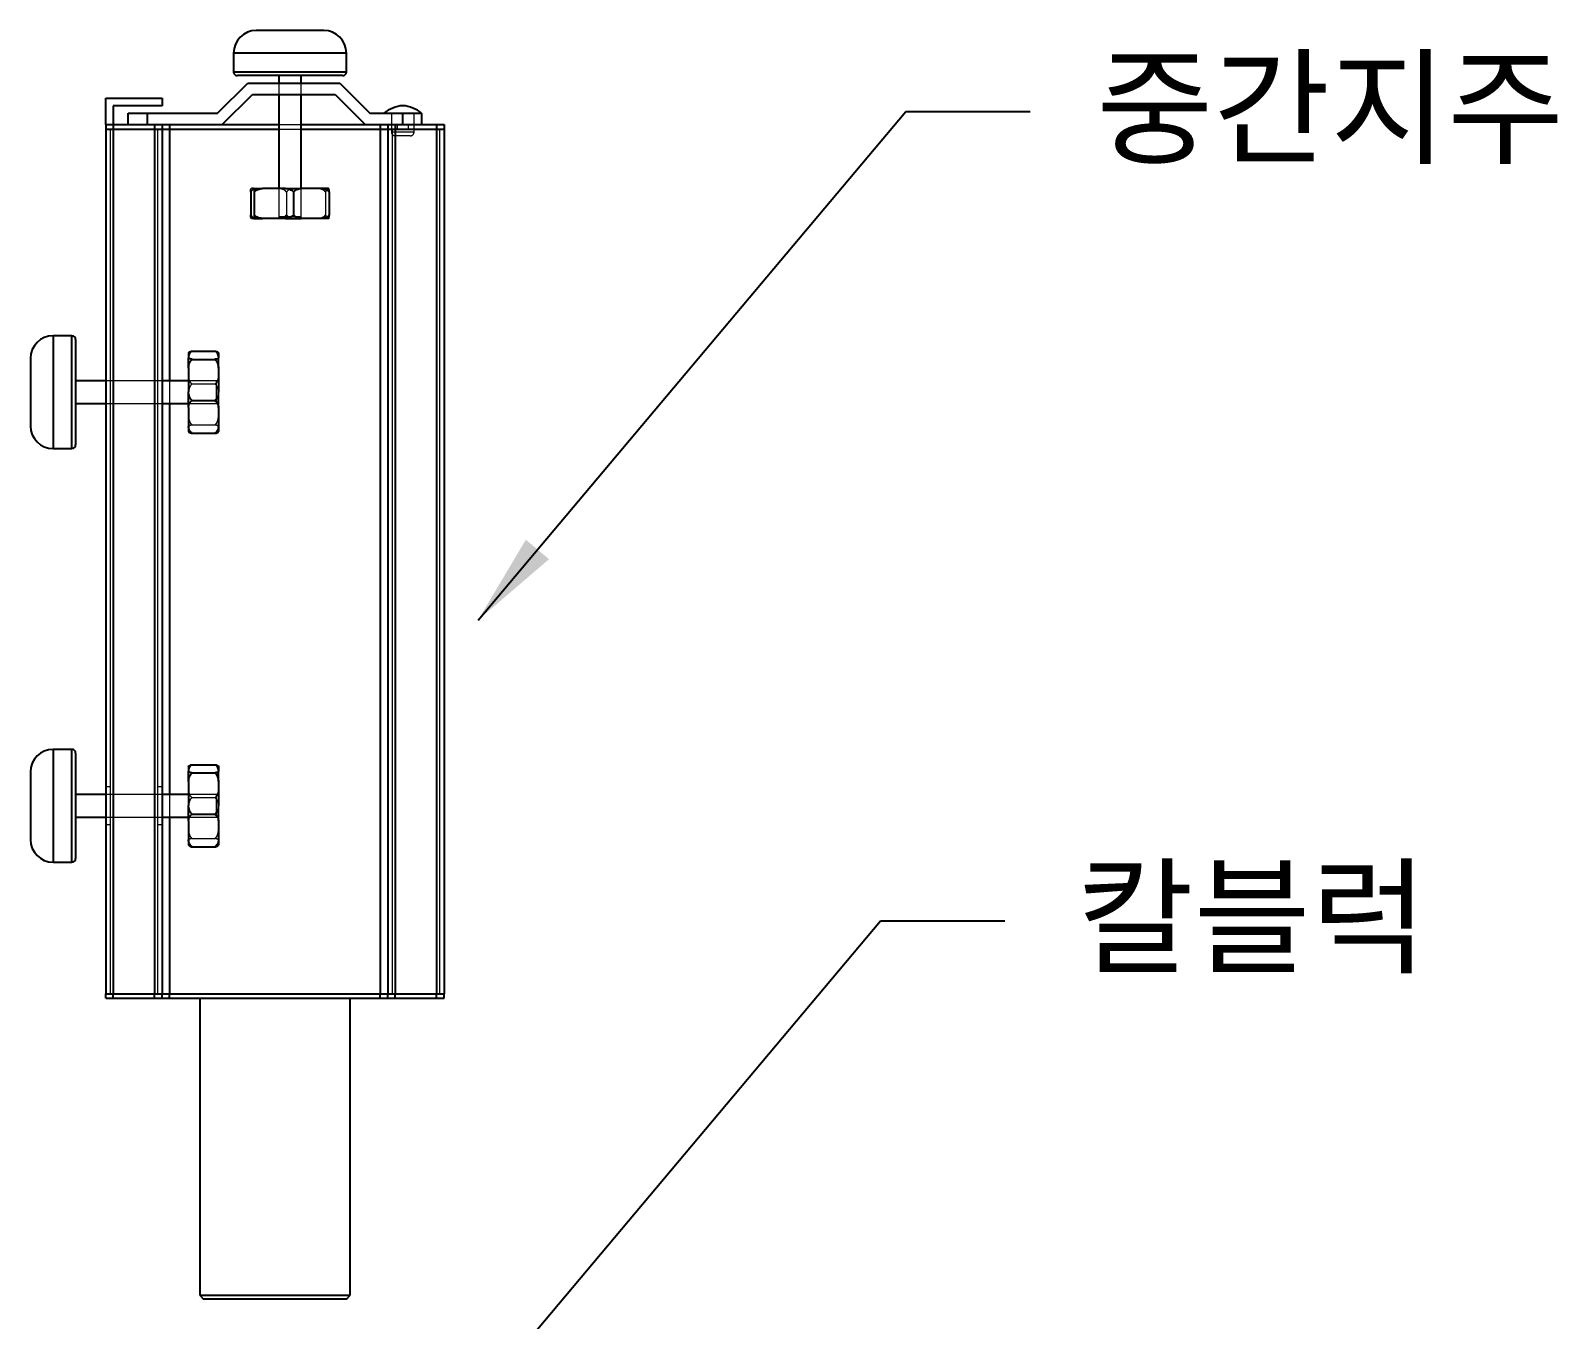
# Model space of a CAD drawing. Header units: millimetres. Extents: x 4892990 to 5673724, y 2128419 to 2381812.
# Drawn here: x 5652408 to 5653391, y 2380502 to 2381332 of the extents above; entities that cross this region are included whole.
import ezdxf
from ezdxf.enums import TextEntityAlignment as Align

# ---------------------------------------------------------------- set-up
doc = ezdxf.new("R2010")
doc.units = ezdxf.units.MM
doc.header["$LTSCALE"] = 1000
doc.linetypes.add('HIDDEN', pattern=[0.375, 0.25, -0.125])
doc.layers.get('0').update_dxf_attribs({"linetype": 'CONTINUOUS'})
doc.layers.add('A-MKXS-LEAD', color=7, linetype='CONTINUOUS', lineweight=25)
doc.layers.add('A-MKXS-TEXT1', color=3, linetype='CONTINUOUS')
doc.styles.add('맑은고딕', font='malgun.ttf')
doc.dimstyles.new('SLDDIMSTYLE6', dxfattribs={"dimtxt": 0.18, "dimasz": 59.345215, "dimexe": 0, "dimexo": 0.0625, "dimgap": 0, "dimtad": 0, "dimtih": 1, "dimtoh": 1, "dimdec": 0, "dimrnd": 1e-09, "dimzin": 0, "dimdsep": 46, "dimsah": 1, "dimcen": 0.09, "dimadec": 0, "dimazin": 0, "dimtfac": 59.345215, "dimtdec": 0, "dimtofl": 0, "dimtmove": 0, "dimatfit": 3, "dimfxl": 1, "dimfrac": 2, "dimtolj": 1, "dimtzin": 0, "dimarcsym": 0})

msp = doc.modelspace()

# ---------------------------------------------------------------- linework, layer by layer
at = {"color": 7, "linetype": 'Continuous', "lineweight": 25, "ltscale": 20}
for p, q in [((5652597.25, 2381331.79), (5652553.69, 2381331.79)), ((5652539.17, 2381317.27), (5652539.17, 2381305.17)), ((5652611.77, 2381305.17), (5652611.77, 2381317.27)), ((5652609.35, 2381302.75), (5652541.59, 2381302.75)), ((5652568.21, 2381302.75), (5652568.21, 2381297.91)), ((5652582.73, 2381297.91), (5652582.73, 2381302.75)), ((5652528.91, 2381278.55), (5652548.27, 2381297.91)), ((5652548.27, 2381297.91), (5652607.52, 2381297.91)), ((5652607.52, 2381297.91), (5652626.88, 2381278.55)), ((5652456.89, 2381271.29), (5652456.89, 2381288.23)), ((5652456.89, 2381288.23), (5652493.19, 2381288.23)), ((5652461.73, 2381283.39), (5652461.73, 2381271.29)), ((5652493.19, 2381283.39), (5652461.73, 2381283.39)), ((5652493.19, 2381288.23), (5652493.19, 2381283.39)), ((5652531.91, 2381271.29), (5652551.27, 2381290.65)), ((5652551.27, 2381290.65), (5652604.51, 2381290.65)), ((5652568.21, 2381290.65), (5652568.21, 2381230.15)), ((5652582.73, 2381230.15), (5652582.73, 2381290.65)), ((5652604.51, 2381290.65), (5652623.87, 2381271.29)), ((5652456.89, 2381271.29), (5652456.89, 2381268.39)), ((5652456.89, 2381271.29), (5652461.73, 2381271.29)), ((5652461.73, 2381271.29), (5652461.73, 2381268.39)), ((5652461.73, 2381271.29), (5652488.35, 2381271.29)), ((5652471.41, 2381271.29), (5652471.41, 2381278.55)), ((5652471.41, 2381278.55), (5652483.51, 2381278.55)), ((5652483.51, 2381278.55), (5652483.51, 2381271.29)), ((5652483.51, 2381278.55), (5652528.91, 2381278.55)), ((5652488.35, 2381271.29), (5652488.35, 2381268.39)), ((5652488.35, 2381271.29), (5652493.19, 2381271.29)), ((5652493.19, 2381271.29), (5652493.19, 2381268.39)), ((5652493.19, 2381271.29), (5652531.91, 2381271.29)), ((5652498.03, 2381271.29), (5652498.03, 2381268.39)), ((5652531.91, 2381271.29), (5652568.21, 2381271.29)), ((5652582.73, 2381271.29), (5652623.87, 2381271.29)), ((5652623.87, 2381271.29), (5652638.39, 2381271.29)), ((5652626.88, 2381278.55), (5652648.07, 2381278.55)), ((5652633.55, 2381271.29), (5652633.55, 2381268.39)), ((5652638.39, 2381271.29), (5652638.39, 2381268.39)), ((5652638.39, 2381271.29), (5652643.23, 2381271.29)), ((5652643.23, 2381271.29), (5652643.23, 2381268.39)), ((5652643.23, 2381271.29), (5652669.85, 2381271.29)), ((5652648.07, 2381271.29), (5652648.07, 2381278.55)), ((5652648.07, 2381278.55), (5652660.17, 2381278.55)), ((5652660.17, 2381278.55), (5652660.17, 2381271.29)), ((5652669.85, 2381271.29), (5652669.85, 2381268.39)), ((5652669.85, 2381271.29), (5652674.69, 2381271.29)), ((5652674.69, 2381271.29), (5652674.69, 2381268.39)), ((5652456.89, 2381268.39), (5652456.89, 2380711.79)), ((5652456.89, 2381268.39), (5652461.73, 2381268.39)), ((5652461.73, 2381268.39), (5652461.73, 2380711.79)), ((5652461.73, 2381268.39), (5652488.35, 2381268.39)), ((5652488.35, 2381268.39), (5652488.35, 2380711.79)), ((5652488.35, 2381268.39), (5652493.19, 2381268.39)), ((5652493.19, 2381268.39), (5652493.19, 2380711.79)), ((5652493.19, 2381268.39), (5652498.03, 2381268.39)), ((5652498.03, 2381268.39), (5652568.21, 2381268.39)), ((5652582.73, 2381268.39), (5652633.55, 2381268.39)), ((5652633.55, 2381268.39), (5652633.55, 2380711.79)), ((5652633.55, 2381268.39), (5652638.39, 2381268.39)), ((5652638.39, 2381268.39), (5652638.39, 2380711.79)), ((5652638.39, 2381268.39), (5652643.23, 2381268.39)), ((5652643.23, 2381268.39), (5652643.23, 2380711.79)), ((5652643.23, 2381268.39), (5652669.85, 2381268.39)), ((5652669.85, 2381268.39), (5652669.85, 2380711.79)), ((5652669.85, 2381268.39), (5652674.69, 2381268.39)), ((5652674.69, 2381268.39), (5652674.69, 2380711.79)), ((5652550.19, 2381227.73), (5652550.19, 2381213.21)), ((5652552.04, 2381230.15), (5652550.68, 2381230.15)), ((5652552.04, 2381230.15), (5652557.83, 2381230.15)), ((5652552.53, 2381227.73), (5652552.53, 2381213.21)), ((5652572.51, 2381230.15), (5652557.83, 2381230.15)), ((5652572.51, 2381230.15), (5652582.62, 2381230.15)), ((5652577.81, 2381227.73), (5652577.81, 2381213.21)), ((5652595.95, 2381230.15), (5652582.62, 2381230.15)), ((5652600.27, 2381230.15), (5652595.95, 2381230.15)), ((5652600.76, 2381227.73), (5652600.76, 2381213.21)), ((5652552.04, 2381210.79), (5652550.68, 2381210.79)), ((5652552.04, 2381210.79), (5652557.83, 2381210.79)), ((5652572.51, 2381210.79), (5652557.83, 2381210.79)), ((5652572.51, 2381210.79), (5652582.62, 2381210.79)), ((5652595.95, 2381210.79), (5652582.62, 2381210.79)), ((5652600.27, 2381210.79), (5652595.95, 2381210.79)), ((5652435.11, 2381135.29), (5652423.01, 2381135.29)), ((5652437.53, 2381132.87), (5652437.53, 2381076.76)), ((5652510.13, 2381124.29), (5652510.13, 2381121.19)), ((5652512.55, 2381125.41), (5652527.07, 2381125.41)), ((5652529.49, 2381124.29), (5652529.49, 2381121.19)), ((5652408.49, 2381120.77), (5652408.49, 2381084.7)), ((5652510.13, 2381114.54), (5652510.13, 2381121.19)), ((5652510.13, 2381114.54), (5652510.13, 2381099.19)), ((5652512.55, 2381120.08), (5652527.07, 2381120.08)), ((5652529.49, 2381114.54), (5652529.49, 2381121.19)), ((5652529.49, 2381114.54), (5652529.49, 2381099.19)), ((5652456.89, 2381106.25), (5652437.53, 2381106.25)), ((5652510.13, 2381106.25), (5652493.19, 2381106.25)), ((5652510.13, 2381089.23), (5652510.13, 2381099.19)), ((5652529.49, 2381089.23), (5652529.49, 2381099.19)), ((5652408.49, 2381084.7), (5652408.49, 2381077.21)), ((5652437.53, 2381091.73), (5652456.89, 2381091.73)), ((5652493.19, 2381091.73), (5652510.13, 2381091.73)), ((5652510.13, 2381089.23), (5652510.13, 2381076.99)), ((5652512.55, 2381093.65), (5652527.07, 2381093.65)), ((5652529.49, 2381089.23), (5652529.49, 2381076.99)), ((5652437.53, 2381076.76), (5652437.53, 2381065.11)), ((5652510.13, 2381076.99), (5652510.13, 2381073.68)), ((5652529.49, 2381076.99), (5652529.49, 2381073.68)), ((5652512.55, 2381072.57), (5652527.07, 2381072.57)), ((5652423.01, 2381062.69), (5652435.11, 2381062.69)), ((5652435.11, 2380869.09), (5652423.01, 2380869.09)), ((5652437.53, 2380866.67), (5652437.53, 2380810.56)), ((5652512.55, 2380859.21), (5652527.07, 2380859.21)), ((5652408.49, 2380854.57), (5652408.49, 2380818.5)), ((5652510.13, 2380858.09), (5652510.13, 2380854.99)), ((5652510.13, 2380848.34), (5652510.13, 2380854.99)), ((5652512.55, 2380853.88), (5652527.07, 2380853.88)), ((5652529.49, 2380858.09), (5652529.49, 2380854.99)), ((5652529.49, 2380848.34), (5652529.49, 2380854.99)), ((5652456.89, 2380840.05), (5652437.53, 2380840.05)), ((5652510.13, 2380840.05), (5652493.19, 2380840.05)), ((5652510.13, 2380848.34), (5652510.13, 2380832.99)), ((5652529.49, 2380848.34), (5652529.49, 2380832.99)), ((5652510.13, 2380823.03), (5652510.13, 2380832.99)), ((5652529.49, 2380823.03), (5652529.49, 2380832.99)), ((5652437.53, 2380825.53), (5652456.89, 2380825.53)), ((5652493.19, 2380825.53), (5652510.13, 2380825.53)), ((5652510.13, 2380823.03), (5652510.13, 2380810.79)), ((5652512.55, 2380827.45), (5652527.07, 2380827.45)), ((5652529.49, 2380823.03), (5652529.49, 2380810.79)), ((5652408.49, 2380818.5), (5652408.49, 2380811.01)), ((5652437.53, 2380810.56), (5652437.53, 2380798.91)), ((5652510.13, 2380810.79), (5652510.13, 2380807.48)), ((5652529.49, 2380810.79), (5652529.49, 2380807.48)), ((5652512.55, 2380806.37), (5652527.07, 2380806.37)), ((5652423.01, 2380796.49), (5652435.11, 2380796.49)), ((5652456.89, 2380711.79), (5652461.73, 2380711.79)), ((5652456.89, 2380708.88), (5652456.89, 2380711.79)), ((5652461.73, 2380711.79), (5652488.35, 2380711.79)), ((5652461.73, 2380708.88), (5652461.73, 2380711.79)), ((5652488.35, 2380711.79), (5652493.19, 2380711.79)), ((5652488.35, 2380708.88), (5652488.35, 2380711.79)), ((5652493.19, 2380711.79), (5652498.03, 2380711.79)), ((5652493.19, 2380708.88), (5652493.19, 2380711.79)), ((5652498.03, 2380711.79), (5652633.55, 2380711.79)), ((5652498.03, 2380708.88), (5652498.03, 2380711.79)), ((5652633.55, 2380711.79), (5652638.39, 2380711.79)), ((5652633.55, 2380708.88), (5652633.55, 2380711.79)), ((5652638.39, 2380711.79), (5652643.23, 2380711.79)), ((5652638.39, 2380708.88), (5652638.39, 2380711.79)), ((5652643.23, 2380711.79), (5652669.85, 2380711.79)), ((5652643.23, 2380708.88), (5652643.23, 2380711.79)), ((5652669.85, 2380711.79), (5652674.69, 2380711.79)), ((5652669.85, 2380708.88), (5652669.85, 2380711.79)), ((5652674.69, 2380708.88), (5652674.69, 2380711.79)), ((5652456.89, 2380708.88), (5652461.73, 2380708.88)), ((5652461.73, 2380708.88), (5652488.35, 2380708.88)), ((5652488.35, 2380708.88), (5652493.19, 2380708.88)), ((5652493.19, 2380708.88), (5652498.03, 2380708.88)), ((5652498.03, 2380708.88), (5652533.78, 2380708.88)), ((5652517.39, 2380708.88), (5652517.39, 2380517.7)), ((5652533.78, 2380708.88), (5652597.81, 2380708.88)), ((5652597.81, 2380708.88), (5652633.55, 2380708.88)), ((5652614.19, 2380517.7), (5652614.19, 2380708.88)), ((5652633.55, 2380708.88), (5652638.39, 2380708.88)), ((5652638.39, 2380708.88), (5652643.23, 2380708.88)), ((5652643.23, 2380708.88), (5652669.85, 2380708.88)), ((5652669.85, 2380708.88), (5652674.69, 2380708.88)), ((5652517.39, 2380517.7), (5652519.81, 2380515.28)), ((5652517.39, 2380517.7), (5652614.19, 2380517.7)), ((5652611.77, 2380515.28), (5652519.81, 2380515.28)), ((5652611.77, 2380515.28), (5652614.19, 2380517.7))]:
    msp.add_line(p, q, dxfattribs=at)
at = {"color": 8, "linetype": 'Continuous', "lineweight": 25, "ltscale": 20}
for p, q in [((5652611.77, 2381317.27), (5652539.17, 2381317.27)), ((5652539.17, 2381305.17), (5652611.77, 2381305.17)), ((5652498.03, 2381268.39), (5652498.03, 2381106.25)), ((5652423.01, 2381135.29), (5652423.01, 2381075.17)), ((5652435.11, 2381075.17), (5652435.11, 2381135.29)), ((5652498.03, 2381091.73), (5652498.03, 2380840.05)), ((5652423.01, 2381075.17), (5652423.01, 2381062.69)), ((5652435.11, 2381062.69), (5652435.11, 2381075.17)), ((5652423.01, 2380869.09), (5652423.01, 2380808.97)), ((5652435.11, 2380808.97), (5652435.11, 2380869.09)), ((5652498.03, 2380825.53), (5652498.03, 2380711.79)), ((5652423.01, 2380808.97), (5652423.01, 2380796.49)), ((5652435.11, 2380796.49), (5652435.11, 2380808.97))]:
    msp.add_line(p, q, dxfattribs=at)
at = {"color": 7, "linetype": 'HIDDEN', "lineweight": 18, "ltscale": 20}
for p, q in [((5652539.17, 2381317.27), (5652611.65, 2381317.27)), ((5652539.26, 2381317.27), (5652611.77, 2381317.27)), ((5652611.65, 2381317.27), (5652611.77, 2381317.27)), ((5652611.77, 2381305.17), (5652539.17, 2381305.17)), ((5652611.77, 2381305.17), (5652539.26, 2381305.17)), ((5652568.21, 2381297.91), (5652568.21, 2381290.65)), ((5652568.21, 2381297.91), (5652568.21, 2381290.65)), ((5652582.73, 2381290.65), (5652582.73, 2381297.91)), ((5652582.73, 2381290.65), (5652582.73, 2381297.91)), ((5652461.73, 2381271.29), (5652461.73, 2381268.39)), ((5652483.51, 2381271.29), (5652483.51, 2381278.55)), ((5652488.35, 2381271.29), (5652488.35, 2381268.39)), ((5652498.03, 2381271.29), (5652498.03, 2381268.39)), ((5652568.21, 2381271.29), (5652582.73, 2381271.29)), ((5652633.55, 2381271.29), (5652633.55, 2381268.39)), ((5652640.81, 2381278.55), (5652640.81, 2381271.29)), ((5652640.81, 2381278.55), (5652640.81, 2381266.45)), ((5652643.23, 2381271.29), (5652643.23, 2381268.39)), ((5652644.44, 2381271.29), (5652644.44, 2381268.39)), ((5652648.07, 2381278.55), (5652648.07, 2381271.29)), ((5652651.7, 2381268.39), (5652651.7, 2381271.29)), ((5652655.33, 2381271.29), (5652655.33, 2381278.55)), ((5652655.33, 2381266.45), (5652655.33, 2381278.55)), ((5652669.85, 2381271.29), (5652669.85, 2381268.39)), ((5652459.8, 2381268.39), (5652459.8, 2380711.79)), ((5652461.73, 2381268.39), (5652461.73, 2380711.79)), ((5652488.35, 2381268.39), (5652488.35, 2380711.79)), ((5652490.29, 2381268.39), (5652490.29, 2380711.79)), ((5652498.03, 2381268.39), (5652498.03, 2380711.79)), ((5652568.21, 2381268.39), (5652582.73, 2381268.39)), ((5652633.55, 2381268.39), (5652633.55, 2380711.79)), ((5652655.27, 2381266.45), (5652640.88, 2381266.45)), ((5652655.27, 2381266.45), (5652640.88, 2381266.45)), ((5652641.3, 2381268.39), (5652641.3, 2380711.79)), ((5652643.23, 2381268.39), (5652643.23, 2380711.79)), ((5652652.91, 2381264.03), (5652643.23, 2381264.03)), ((5652669.85, 2381268.39), (5652669.85, 2380711.79)), ((5652671.79, 2381268.39), (5652671.79, 2380711.79)), ((5652568.21, 2381230.15), (5652568.21, 2381212)), ((5652568.21, 2381230.15), (5652568.21, 2381210.79)), ((5652573.14, 2381227.73), (5652573.14, 2381213.21)), ((5652582.73, 2381212), (5652582.73, 2381230.15)), ((5652582.73, 2381210.79), (5652582.73, 2381230.15)), ((5652598.42, 2381227.73), (5652598.42, 2381213.21)), ((5652568.21, 2381212), (5652582.73, 2381212)), ((5652568.21, 2381212), (5652569.42, 2381210.79)), ((5652581.52, 2381210.79), (5652582.73, 2381212)), ((5652423.01, 2381062.69), (5652423.01, 2381135.29)), ((5652423.01, 2381135.21), (5652423.01, 2381062.69)), ((5652435.11, 2381135.29), (5652435.11, 2381062.69)), ((5652435.11, 2381062.69), (5652435.11, 2381135.21)), ((5652493.19, 2381106.25), (5652456.89, 2381106.25)), ((5652498.03, 2381106.25), (5652498.03, 2381091.73)), ((5652528.28, 2381106.25), (5652510.13, 2381106.25)), ((5652529.49, 2381106.25), (5652510.13, 2381106.25)), ((5652512.55, 2381104.32), (5652527.07, 2381104.32)), ((5652528.28, 2381094.22), (5652528.28, 2381106.25)), ((5652529.49, 2381105.04), (5652528.28, 2381106.25)), ((5652456.89, 2381091.73), (5652493.19, 2381091.73)), ((5652510.13, 2381091.73), (5652528.28, 2381091.73)), ((5652510.13, 2381091.73), (5652529.49, 2381091.73)), ((5652528.28, 2381091.73), (5652528.28, 2381094.22)), ((5652528.28, 2381091.73), (5652529.49, 2381092.94)), ((5652512.55, 2381077.9), (5652527.07, 2381077.9)), ((5652423.01, 2380796.49), (5652423.01, 2380869.09)), ((5652423.01, 2380869.01), (5652423.01, 2380796.49)), ((5652435.11, 2380869.09), (5652435.11, 2380796.49)), ((5652435.11, 2380796.49), (5652435.11, 2380869.01)), ((5652459.8, 2380844.89), (5652456.89, 2380844.89)), ((5652493.19, 2380840.05), (5652456.89, 2380840.05)), ((5652493.19, 2380844.89), (5652490.29, 2380844.89)), ((5652498.03, 2380840.05), (5652498.03, 2380825.53)), ((5652528.28, 2380840.05), (5652510.13, 2380840.05)), ((5652529.49, 2380840.05), (5652510.13, 2380840.05)), ((5652528.28, 2380828.02), (5652528.28, 2380840.05)), ((5652529.49, 2380838.84), (5652528.28, 2380840.05)), ((5652512.55, 2380838.12), (5652527.07, 2380838.12)), ((5652456.89, 2380825.53), (5652493.19, 2380825.53)), ((5652456.89, 2380820.69), (5652459.8, 2380820.69)), ((5652490.29, 2380820.69), (5652493.19, 2380820.69)), ((5652510.13, 2380825.53), (5652528.28, 2380825.53)), ((5652510.13, 2380825.53), (5652529.49, 2380825.53)), ((5652528.28, 2380825.53), (5652528.28, 2380828.02)), ((5652528.28, 2380825.53), (5652529.49, 2380826.74)), ((5652512.55, 2380811.7), (5652527.07, 2380811.7)), ((5652461.73, 2380708.88), (5652461.73, 2380711.79)), ((5652488.35, 2380708.88), (5652488.35, 2380711.79)), ((5652498.03, 2380708.88), (5652498.03, 2380711.79)), ((5652633.55, 2380708.88), (5652633.55, 2380711.79)), ((5652643.23, 2380708.88), (5652643.23, 2380711.79)), ((5652669.85, 2380708.88), (5652669.85, 2380711.79))]:
    msp.add_line(p, q, dxfattribs=at)
at = {"color": 7, "linetype": 'Continuous', "lineweight": 25, "ltscale": 400}
for centre, radius, start, end in [((5652553.69, 2381317.27), 14.52, 90, 180), ((5652597.25, 2381317.27), 14.52, 0, 90), ((5652541.59, 2381305.17), 2.42, 180, 270), ((5652609.35, 2381305.17), 2.42, 270, 0), ((5652649.55, 2381262.15), 21.3, 93.98456, 129.61826), ((5652646.59, 2381262.15), 21.3, 50.38174, 86.01544), ((5652423.01, 2381120.77), 14.52, 90, 180), ((5652435.11, 2381132.87), 2.42, 0, 90), ((5652423.01, 2381077.21), 14.52, 180, 270), ((5652435.11, 2381065.11), 2.42, 270, 0), ((5652423.01, 2380854.57), 14.52, 90, 180), ((5652435.11, 2380866.67), 2.42, 0, 90), ((5652423.01, 2380811.01), 14.52, 180, 270), ((5652435.11, 2380798.91), 2.42, 270, 0)]:
    msp.add_arc(centre, radius, start, end, dxfattribs=at)
at = {"color": 7, "linetype": 'HIDDEN', "lineweight": 18, "ltscale": 400}
for centre, start, end in [((5652643.23, 2381266.45), 180, 270), ((5652652.91, 2381266.45), 270, 0)]:
    msp.add_arc(centre, 2.42, start, end, dxfattribs=at)
at = {"color": 7, "linetype": 'Continuous', "lineweight": 25, "ltscale": 20}
for points, knots in [([(5652550.19, 2381227.73), (5652550.2, 2381227.85), (5652550.22, 2381228.31), (5652550.31, 2381229.11), (5652550.47, 2381229.84), (5652550.61, 2381230.04), (5652550.68, 2381230.15)], [0, 0, 0, 0, 0.067159, 0.254114, 0.594355, 1, 1, 1, 1]), ([(5652552.04, 2381230.15), (5652552.12, 2381230.03), (5652552.24, 2381229.85), (5652552.4, 2381229.14), (5652552.49, 2381228.42), (5652552.52, 2381227.84), (5652552.53, 2381227.73)], [0, 0, 0, 0, 0.427842, 0.681524, 0.937997, 1, 1, 1, 1]), ([(5652552.53, 2381227.73), (5652552.77, 2381228.05), (5652553.37, 2381228.85), (5652555.23, 2381229.76), (5652556.81, 2381230), (5652557.83, 2381230.15)], [0, 0, 0, 0, 0.189975, 0.475793, 1, 1, 1, 1]), ([(5652572.51, 2381230.15), (5652573.66, 2381229.98), (5652575.24, 2381229.73), (5652577.04, 2381228.75), (5652577.57, 2381228.06), (5652577.81, 2381227.73)], [0, 0, 0, 0, 0.585917, 0.807341, 1, 1, 1, 1]), ([(5652577.81, 2381227.73), (5652578.03, 2381228.05), (5652578.58, 2381228.85), (5652580.27, 2381229.76), (5652581.7, 2381230), (5652582.62, 2381230.15)], [0, 0, 0, 0, 0.1899754, 0.4757932, 1, 1, 1, 1]), ([(5652595.95, 2381230.15), (5652596.99, 2381229.98), (5652598.42, 2381229.73), (5652600.06, 2381228.75), (5652600.54, 2381228.06), (5652600.76, 2381227.73)], [0, 0, 0, 0, 0.585917, 0.8073407, 1, 1, 1, 1]), ([(5652600.76, 2381227.73), (5652600.75, 2381227.85), (5652600.73, 2381228.31), (5652600.64, 2381229.11), (5652600.48, 2381229.84), (5652600.34, 2381230.04), (5652600.27, 2381230.15)], [0, 0, 0, 0, 0.06716, 0.254115, 0.594355, 1, 1, 1, 1]), ([(5652550.68, 2381210.79), (5652550.6, 2381210.91), (5652550.48, 2381211.1), (5652550.32, 2381211.81), (5652550.23, 2381212.53), (5652550.2, 2381213.1), (5652550.19, 2381213.21)], [0, 0, 0, 0, 0.427841, 0.681513, 0.937998, 1, 1, 1, 1]), ([(5652552.53, 2381213.21), (5652552.52, 2381213.09), (5652552.49, 2381212.63), (5652552.41, 2381211.83), (5652552.25, 2381211.11), (5652552.11, 2381210.9), (5652552.04, 2381210.79)], [0, 0, 0, 0, 0.067177, 0.254116, 0.59436, 1, 1, 1, 1]), ([(5652557.83, 2381210.79), (5652556.68, 2381210.97), (5652555.1, 2381211.21), (5652553.3, 2381212.19), (5652552.77, 2381212.89), (5652552.53, 2381213.21)], [0, 0, 0, 0, 0.58591, 0.807343, 1, 1, 1, 1]), ([(5652577.81, 2381213.21), (5652577.57, 2381212.89), (5652576.97, 2381212.09), (5652575.11, 2381211.19), (5652573.53, 2381210.95), (5652572.51, 2381210.79)], [0, 0, 0, 0, 0.189989, 0.475795, 1, 1, 1, 1]), ([(5652582.62, 2381210.79), (5652581.58, 2381210.97), (5652580.15, 2381211.21), (5652578.51, 2381212.19), (5652578.03, 2381212.89), (5652577.81, 2381213.21)], [0, 0, 0, 0, 0.585911, 0.807343, 1, 1, 1, 1]), ([(5652600.76, 2381213.21), (5652600.54, 2381212.89), (5652599.99, 2381212.09), (5652598.3, 2381211.19), (5652596.87, 2381210.95), (5652595.95, 2381210.79)], [0, 0, 0, 0, 0.189989, 0.475794, 1, 1, 1, 1]), ([(5652600.27, 2381210.79), (5652600.35, 2381210.91), (5652600.47, 2381211.1), (5652600.63, 2381211.81), (5652600.72, 2381212.53), (5652600.75, 2381213.1), (5652600.76, 2381213.21)], [0, 0, 0, 0, 0.42784, 0.681513, 0.937997, 1, 1, 1, 1]), ([(5652510.13, 2381124.29), (5652510.31, 2381124.53), (5652510.55, 2381124.87), (5652511.53, 2381125.25), (5652512.23, 2381125.36), (5652512.55, 2381125.41)], [0, 0, 0, 0, 0.585912, 0.807343, 1, 1, 1, 1]), ([(5652527.07, 2381125.41), (5652527.39, 2381125.36), (5652528.2, 2381125.23), (5652529.1, 2381124.84), (5652529.34, 2381124.51), (5652529.49, 2381124.29)], [0, 0, 0, 0, 0.18998, 0.475792, 1, 1, 1, 1]), ([(5652512.55, 2381120.08), (5652512.23, 2381120.13), (5652511.43, 2381120.25), (5652510.53, 2381120.65), (5652510.29, 2381120.98), (5652510.13, 2381121.19)], [0, 0, 0, 0, 0.189978, 0.475791, 1, 1, 1, 1]), ([(5652510.13, 2381114.54), (5652510.31, 2381115.73), (5652510.55, 2381117.38), (5652511.53, 2381119.27), (5652512.23, 2381119.82), (5652512.55, 2381120.08)], [0, 0, 0, 0, 0.585905, 0.807343, 1, 1, 1, 1]), ([(5652529.49, 2381121.19), (5652529.32, 2381120.95), (5652529.08, 2381120.62), (5652528.1, 2381120.24), (5652527.4, 2381120.13), (5652527.07, 2381120.08)], [0, 0, 0, 0, 0.585915, 0.807345, 1, 1, 1, 1]), ([(5652527.07, 2381120.08), (5652527.39, 2381119.82), (5652528.2, 2381119.19), (5652529.1, 2381117.25), (5652529.34, 2381115.6), (5652529.49, 2381114.54)], [0, 0, 0, 0, 0.1899825, 0.4758001, 1, 1, 1, 1]), ([(5652512.55, 2381093.65), (5652512.23, 2381093.91), (5652511.43, 2381094.54), (5652510.53, 2381096.48), (5652510.29, 2381098.13), (5652510.13, 2381099.19)], [0, 0, 0, 0, 0.189982, 0.4758, 1, 1, 1, 1]), ([(5652529.49, 2381099.19), (5652529.32, 2381097.99), (5652529.08, 2381096.34), (5652528.1, 2381094.46), (5652527.4, 2381093.91), (5652527.07, 2381093.65)], [0, 0, 0, 0, 0.585905, 0.807343, 1, 1, 1, 1]), ([(5652510.13, 2381089.23), (5652510.25, 2381089.93), (5652510.44, 2381091.05), (5652511.15, 2381092.49), (5652511.87, 2381093.3), (5652512.44, 2381093.6), (5652512.55, 2381093.65)], [0, 0, 0, 0, 0.427842, 0.681525, 0.938002, 1, 1, 1, 1]), ([(5652527.07, 2381093.65), (5652527.19, 2381093.59), (5652527.65, 2381093.35), (5652528.45, 2381092.56), (5652529.18, 2381091.11), (5652529.38, 2381089.89), (5652529.49, 2381089.23)], [0, 0, 0, 0, 0.067164, 0.25412, 0.594363, 1, 1, 1, 1]), ([(5652512.55, 2381072.57), (5652512.43, 2381072.63), (5652511.98, 2381072.86), (5652511.17, 2381073.66), (5652510.45, 2381075.11), (5652510.24, 2381076.32), (5652510.13, 2381076.99)], [0, 0, 0, 0, 0.067164, 0.254105, 0.594348, 1, 1, 1, 1]), ([(5652529.49, 2381076.99), (5652529.38, 2381076.29), (5652529.19, 2381075.17), (5652528.48, 2381073.73), (5652527.76, 2381072.92), (5652527.19, 2381072.62), (5652527.07, 2381072.57)], [0, 0, 0, 0, 0.42784, 0.681523, 0.938011, 1, 1, 1, 1]), ([(5652510.13, 2381073.68), (5652510.31, 2381073.44), (5652510.55, 2381073.11), (5652511.53, 2381072.73), (5652512.23, 2381072.62), (5652512.55, 2381072.57)], [0, 0, 0, 0, 0.585915, 0.807344, 1, 1, 1, 1]), ([(5652527.07, 2381072.57), (5652527.39, 2381072.62), (5652528.2, 2381072.74), (5652529.1, 2381073.14), (5652529.34, 2381073.47), (5652529.49, 2381073.68)], [0, 0, 0, 0, 0.189978, 0.47579, 1, 1, 1, 1]), ([(5652510.13, 2380858.09), (5652510.31, 2380858.33), (5652510.55, 2380858.67), (5652511.53, 2380859.05), (5652512.23, 2380859.16), (5652512.55, 2380859.21)], [0, 0, 0, 0, 0.585912, 0.807343, 1, 1, 1, 1]), ([(5652527.07, 2380859.21), (5652527.39, 2380859.16), (5652528.2, 2380859.03), (5652529.1, 2380858.64), (5652529.34, 2380858.31), (5652529.49, 2380858.09)], [0, 0, 0, 0, 0.189977, 0.475793, 1, 1, 1, 1]), ([(5652512.55, 2380853.88), (5652512.23, 2380853.93), (5652511.43, 2380854.05), (5652510.53, 2380854.45), (5652510.29, 2380854.78), (5652510.13, 2380854.99)], [0, 0, 0, 0, 0.189978, 0.475795, 1, 1, 1, 1]), ([(5652510.13, 2380848.34), (5652510.31, 2380849.53), (5652510.55, 2380851.18), (5652511.53, 2380853.07), (5652512.23, 2380853.62), (5652512.55, 2380853.88)], [0, 0, 0, 0, 0.585905, 0.807343, 1, 1, 1, 1]), ([(5652529.49, 2380854.99), (5652529.32, 2380854.75), (5652529.08, 2380854.42), (5652528.1, 2380854.04), (5652527.4, 2380853.93), (5652527.07, 2380853.88)], [0, 0, 0, 0, 0.585915, 0.807345, 1, 1, 1, 1]), ([(5652527.07, 2380853.88), (5652527.39, 2380853.62), (5652528.2, 2380852.99), (5652529.1, 2380851.05), (5652529.34, 2380849.4), (5652529.49, 2380848.34)], [0, 0, 0, 0, 0.1899825, 0.4758001, 1, 1, 1, 1]), ([(5652512.55, 2380827.45), (5652512.23, 2380827.71), (5652511.43, 2380828.34), (5652510.53, 2380830.28), (5652510.29, 2380831.93), (5652510.13, 2380832.99)], [0, 0, 0, 0, 0.189982, 0.4758, 1, 1, 1, 1]), ([(5652529.49, 2380832.99), (5652529.32, 2380831.79), (5652529.08, 2380830.14), (5652528.1, 2380828.26), (5652527.4, 2380827.71), (5652527.07, 2380827.45)], [0, 0, 0, 0, 0.585905, 0.807343, 1, 1, 1, 1]), ([(5652510.13, 2380823.03), (5652510.25, 2380823.73), (5652510.44, 2380824.85), (5652511.15, 2380826.29), (5652511.87, 2380827.1), (5652512.44, 2380827.4), (5652512.55, 2380827.45)], [0, 0, 0, 0, 0.427842, 0.681525, 0.938002, 1, 1, 1, 1]), ([(5652527.07, 2380827.45), (5652527.19, 2380827.39), (5652527.65, 2380827.15), (5652528.45, 2380826.36), (5652529.18, 2380824.91), (5652529.38, 2380823.69), (5652529.49, 2380823.03)], [0, 0, 0, 0, 0.067164, 0.2541059, 0.5943479, 1, 1, 1, 1]), ([(5652512.55, 2380806.37), (5652512.43, 2380806.43), (5652511.98, 2380806.66), (5652511.17, 2380807.46), (5652510.45, 2380808.91), (5652510.24, 2380810.12), (5652510.13, 2380810.79)], [0, 0, 0, 0, 0.067164, 0.254119, 0.594363, 1, 1, 1, 1]), ([(5652529.49, 2380810.79), (5652529.38, 2380810.09), (5652529.19, 2380808.97), (5652528.48, 2380807.53), (5652527.76, 2380806.72), (5652527.19, 2380806.42), (5652527.07, 2380806.37)], [0, 0, 0, 0, 0.4278413, 0.681525, 0.9380015, 1, 1, 1, 1]), ([(5652510.13, 2380807.48), (5652510.31, 2380807.24), (5652510.55, 2380806.91), (5652511.53, 2380806.53), (5652512.23, 2380806.42), (5652512.55, 2380806.37)], [0, 0, 0, 0, 0.585915, 0.807344, 1, 1, 1, 1]), ([(5652527.07, 2380806.37), (5652527.39, 2380806.42), (5652528.2, 2380806.54), (5652529.1, 2380806.94), (5652529.34, 2380807.27), (5652529.49, 2380807.48)], [0, 0, 0, 0, 0.189978, 0.475794, 1, 1, 1, 1])]:
    msp.add_open_spline(points, degree=3, knots=knots, dxfattribs=at)
at = {"color": 7, "linetype": 'HIDDEN', "lineweight": 18, "ltscale": 20}
for points, knots in [([(5652555, 2381230.15), (5652553.96, 2381229.98), (5652552.53, 2381229.73), (5652550.89, 2381228.75), (5652550.41, 2381228.06), (5652550.19, 2381227.73)], [0, 0, 0, 0, 0.585917, 0.807341, 1, 1, 1, 1]), ([(5652573.14, 2381227.73), (5652572.92, 2381228.05), (5652572.37, 2381228.85), (5652570.68, 2381229.76), (5652569.25, 2381230), (5652568.32, 2381230.15)], [0, 0, 0, 0, 0.189975, 0.475794, 1, 1, 1, 1]), ([(5652578.44, 2381230.15), (5652577.29, 2381229.98), (5652575.71, 2381229.73), (5652573.9, 2381228.75), (5652573.38, 2381228.06), (5652573.14, 2381227.73)], [0, 0, 0, 0, 0.5859168, 0.8073407, 1, 1, 1, 1]), ([(5652598.42, 2381227.73), (5652598.18, 2381228.05), (5652597.57, 2381228.85), (5652595.72, 2381229.76), (5652594.14, 2381230), (5652593.12, 2381230.15)], [0, 0, 0, 0, 0.189976, 0.475794, 1, 1, 1, 1]), ([(5652598.91, 2381230.15), (5652598.83, 2381230.03), (5652598.71, 2381229.85), (5652598.55, 2381229.14), (5652598.46, 2381228.42), (5652598.43, 2381227.84), (5652598.42, 2381227.73)], [0, 0, 0, 0, 0.427841, 0.681523, 0.937997, 1, 1, 1, 1]), ([(5652550.19, 2381213.21), (5652550.41, 2381212.89), (5652550.96, 2381212.09), (5652552.64, 2381211.19), (5652554.07, 2381210.95), (5652555, 2381210.79)], [0, 0, 0, 0, 0.189989, 0.475795, 1, 1, 1, 1]), ([(5652568.32, 2381210.79), (5652569.36, 2381210.97), (5652570.8, 2381211.21), (5652572.44, 2381212.19), (5652572.91, 2381212.89), (5652573.14, 2381213.21)], [0, 0, 0, 0, 0.58591, 0.807343, 1, 1, 1, 1]), ([(5652573.14, 2381213.21), (5652573.38, 2381212.89), (5652573.98, 2381212.09), (5652575.84, 2381211.19), (5652577.42, 2381210.95), (5652578.44, 2381210.79)], [0, 0, 0, 0, 0.18999, 0.475795, 1, 1, 1, 1]), ([(5652593.12, 2381210.79), (5652594.26, 2381210.97), (5652595.84, 2381211.21), (5652597.65, 2381212.19), (5652598.18, 2381212.89), (5652598.42, 2381213.21)], [0, 0, 0, 0, 0.585911, 0.807343, 1, 1, 1, 1]), ([(5652598.42, 2381213.21), (5652598.43, 2381213.09), (5652598.45, 2381212.63), (5652598.54, 2381211.83), (5652598.7, 2381211.11), (5652598.84, 2381210.9), (5652598.91, 2381210.79)], [0, 0, 0, 0, 0.067176, 0.254115, 0.59436, 1, 1, 1, 1]), ([(5652512.55, 2381125.41), (5652512.43, 2381125.35), (5652511.98, 2381125.11), (5652511.17, 2381124.32), (5652510.45, 2381122.87), (5652510.24, 2381121.65), (5652510.13, 2381120.99)], [0, 0, 0, 0, 0.0671732, 0.2541128, 0.5943518, 1, 1, 1, 1]), ([(5652529.49, 2381120.99), (5652529.38, 2381121.69), (5652529.19, 2381122.8), (5652528.48, 2381124.25), (5652527.76, 2381125.06), (5652527.19, 2381125.35), (5652527.07, 2381125.41)], [0, 0, 0, 0, 0.427836, 0.681516, 0.938002, 1, 1, 1, 1]), ([(5652510.13, 2381108.74), (5652510.25, 2381108.04), (5652510.44, 2381106.93), (5652511.15, 2381105.48), (5652511.87, 2381104.67), (5652512.44, 2381104.38), (5652512.55, 2381104.32)], [0, 0, 0, 0, 0.427842, 0.681525, 0.938001, 1, 1, 1, 1]), ([(5652512.55, 2381104.32), (5652512.23, 2381104.07), (5652511.43, 2381103.44), (5652510.53, 2381101.5), (5652510.29, 2381099.85), (5652510.13, 2381098.78)], [0, 0, 0, 0, 0.189982, 0.47578, 1, 1, 1, 1]), ([(5652527.07, 2381104.32), (5652527.19, 2381104.38), (5652527.65, 2381104.62), (5652528.45, 2381105.41), (5652529.18, 2381106.86), (5652529.38, 2381108.08), (5652529.49, 2381108.74)], [0, 0, 0, 0, 0.067165, 0.25412, 0.594364, 1, 1, 1, 1]), ([(5652529.49, 2381098.78), (5652529.32, 2381099.98), (5652529.08, 2381101.63), (5652528.1, 2381103.52), (5652527.4, 2381104.07), (5652527.07, 2381104.32)], [0, 0, 0, 0, 0.585924, 0.807343, 1, 1, 1, 1]), ([(5652510.13, 2381083.44), (5652510.31, 2381082.24), (5652510.55, 2381080.59), (5652511.53, 2381078.7), (5652512.23, 2381078.15), (5652512.55, 2381077.9)], [0, 0, 0, 0, 0.585913, 0.807355, 1, 1, 1, 1]), ([(5652512.55, 2381077.9), (5652512.23, 2381077.85), (5652511.43, 2381077.72), (5652510.53, 2381077.33), (5652510.29, 2381077), (5652510.13, 2381076.78)], [0, 0, 0, 0, 0.1899796, 0.4757917, 1, 1, 1, 1]), ([(5652527.07, 2381077.9), (5652527.39, 2381078.15), (5652528.2, 2381078.78), (5652529.1, 2381080.72), (5652529.34, 2381082.37), (5652529.49, 2381083.44)], [0, 0, 0, 0, 0.189971, 0.475792, 1, 1, 1, 1]), ([(5652529.49, 2381076.78), (5652529.32, 2381077.02), (5652529.08, 2381077.36), (5652528.1, 2381077.74), (5652527.4, 2381077.85), (5652527.07, 2381077.9)], [0, 0, 0, 0, 0.585913, 0.807342, 1, 1, 1, 1]), ([(5652512.55, 2380859.21), (5652512.43, 2380859.15), (5652511.98, 2380858.91), (5652511.17, 2380858.12), (5652510.45, 2380856.67), (5652510.24, 2380855.45), (5652510.13, 2380854.79)], [0, 0, 0, 0, 0.067174, 0.254117, 0.594362, 1, 1, 1, 1]), ([(5652529.49, 2380854.79), (5652529.38, 2380855.49), (5652529.19, 2380856.6), (5652528.48, 2380858.05), (5652527.76, 2380858.86), (5652527.19, 2380859.15), (5652527.07, 2380859.21)], [0, 0, 0, 0, 0.427843, 0.681511, 0.938001, 1, 1, 1, 1]), ([(5652510.13, 2380842.54), (5652510.25, 2380841.84), (5652510.44, 2380840.73), (5652511.15, 2380839.28), (5652511.87, 2380838.47), (5652512.44, 2380838.18), (5652512.55, 2380838.12)], [0, 0, 0, 0, 0.4278427, 0.681511, 0.9380011, 1, 1, 1, 1]), ([(5652527.07, 2380838.12), (5652527.19, 2380838.18), (5652527.65, 2380838.42), (5652528.45, 2380839.21), (5652529.18, 2380840.66), (5652529.38, 2380841.88), (5652529.49, 2380842.54)], [0, 0, 0, 0, 0.067175, 0.254117, 0.594362, 1, 1, 1, 1]), ([(5652512.55, 2380838.12), (5652512.23, 2380837.87), (5652511.43, 2380837.24), (5652510.53, 2380835.3), (5652510.29, 2380833.65), (5652510.13, 2380832.58)], [0, 0, 0, 0, 0.1899665, 0.4757827, 1, 1, 1, 1]), ([(5652529.49, 2380832.58), (5652529.32, 2380833.78), (5652529.08, 2380835.43), (5652528.1, 2380837.32), (5652527.4, 2380837.87), (5652527.07, 2380838.12)], [0, 0, 0, 0, 0.585924, 0.807343, 1, 1, 1, 1]), ([(5652510.13, 2380817.24), (5652510.31, 2380816.04), (5652510.55, 2380814.39), (5652511.53, 2380812.5), (5652512.23, 2380811.95), (5652512.55, 2380811.7)], [0, 0, 0, 0, 0.585924, 0.807344, 1, 1, 1, 1]), ([(5652512.55, 2380811.7), (5652512.23, 2380811.65), (5652511.43, 2380811.52), (5652510.53, 2380811.13), (5652510.29, 2380810.8), (5652510.13, 2380810.58)], [0, 0, 0, 0, 0.189977, 0.475792, 1, 1, 1, 1]), ([(5652527.07, 2380811.7), (5652527.39, 2380811.95), (5652528.2, 2380812.58), (5652529.1, 2380814.52), (5652529.34, 2380816.17), (5652529.49, 2380817.24)], [0, 0, 0, 0, 0.189967, 0.475782, 1, 1, 1, 1]), ([(5652529.49, 2380810.58), (5652529.32, 2380810.82), (5652529.08, 2380811.16), (5652528.1, 2380811.54), (5652527.4, 2380811.65), (5652527.07, 2380811.7)], [0, 0, 0, 0, 0.585913, 0.807342, 1, 1, 1, 1])]:
    msp.add_open_spline(points, degree=3, knots=knots, dxfattribs=at)
at = {"layer": 'A-MKXS-LEAD'}
for p, q in [((5652971.78, 2381279.7), (5653051.78, 2381279.7)), ((5652955.59, 2380758.7), (5653035.59, 2380758.7))]:
    msp.add_line(p, q, dxfattribs=at)

# ---------------------------------------------------------------- texts
at = {"layer": 'A-MKXS-TEXT1', "style": '맑은고딕'}
for s, p in [('중간지주', (5653244.99, 2381282.29)), ('칼블럭', (5653194.8, 2380761.29))]:
    msp.add_text(s, height=60, dxfattribs=at).set_placement(p, align=Align.MIDDLE_CENTER)

# ---------------------------------------------------------------- leaders
at = {"color": 7, "linetype": 'Continuous', "lineweight": 0, "ltscale": 20}
for points in [[(5652696.56, 2380952.35), (5652971.78, 2381279.7)], [(5652680.36, 2380431.36), (5652955.59, 2380758.7)]]:
    msp.add_leader(points, dimstyle='SLDDIMSTYLE6', dxfattribs=at)

doc.saveas('drawing.dxf')
